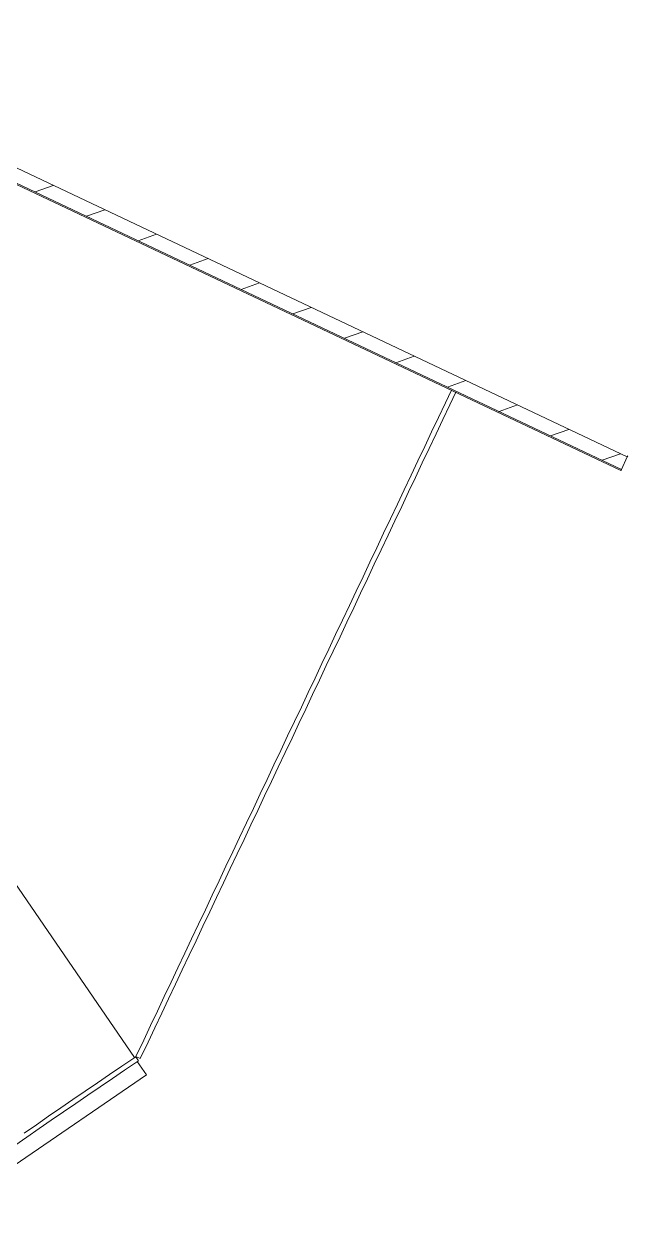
# Model space of a CAD drawing. Header units: metres. Extents: x 286532 to 329498, y 7396783 to 7466136.
# Drawn here: x 325794.94 to 325802.43, y 7397632.46 to 7397647.43 of the extents above; entities that cross this region are included whole.
import ezdxf

# ---------------------------------------------------------------- set-up
doc = ezdxf.new("R2010")
doc.units = ezdxf.units.M
doc.header["$LTSCALE"] = 10
doc.layers.get('0').update_dxf_attribs({"color": 255})
doc.layers.add('_  ARQ-AUX-001', color=1, linetype='Continuous', lineweight=5)
doc.layers.add('_AUXILIAR', color=7, linetype='Continuous', lineweight=30)

# ---------------------------------------------------------------- blocks, each defined once
blk = doc.blocks.new('ESTACAODRONE')
at = {"layer": '_  ARQ-AUX-001'}
for p, q in [((149.4208312352428, -168.4874122056807), (187.9880715914769, -187.2208361802623)), ((174.0929602604592, -180.6605003587902), (187.9137954657199, -187.3737513767555)), ((174.099899002118, -180.6805466515943), (187.9072416900308, -187.3872438929975)), ((180.6800635202815, -183.860081063977), (180.9072150007913, -183.7814557843603)), ((181.3161068847644, -184.1690290183295), (181.5432619440294, -184.0904024999772)), ((181.9521502492473, -184.4779769726821), (182.1793088872675, -184.3993492155942)), ((182.5881936137297, -184.7869249270347), (182.8153558305056, -184.708295931211)), ((183.2242369782151, -185.0958728813864), (183.4514027737438, -185.0172426468279)), ((183.8602803427005, -185.404820835738), (184.0874497169819, -185.3261893624448)), ((184.4963237071859, -185.7137687900897), (184.7234966602201, -185.6351360780617)), ((185.1323670716712, -186.0227167444414), (185.3595436034582, -185.9440827936786)), ((185.7684104361566, -186.331664698793), (185.9955905466963, -186.2530295092955)), ((185.7392954827581, -186.52727730902), (185.8151771205714, -186.3710567821088)), ((185.8691471897098, -186.3972718853356), (185.7932655518966, -186.5534924122468)), ((185.6524908854746, -186.7059853643873), (185.7392954828326, -186.5272773089426)), ((185.793265551971, -186.5534924121694), (185.706460954613, -186.7322004676141)), ((186.404453800642, -186.6406126531447), (186.6316374899345, -186.5619762249124)), ((185.5656862880107, -186.8846934203753), (185.6524908853686, -186.7059853649306)), ((185.7064609545071, -186.7322004681574), (185.6196563571491, -186.9109085236021)), ((185.478881690605, -187.0634014754319), (185.5656862879629, -186.8846934199872)), ((187.0404971651273, -186.9495606074964), (187.2676844331726, -186.8709229405293)), ((185.6196563571014, -186.910908523214), (185.5328517597434, -187.0896165786587)), ((185.392077093141, -187.2421095314199), (185.478881690499, -187.0634014759752)), ((185.5328517596375, -187.089616579202), (185.4460471622795, -187.2683246346467)), ((187.6765405296127, -187.258508561848), (187.9037313764107, -187.1798696561462)), ((185.3052724961428, -187.4208175855452), (185.3920770935007, -187.2421095301005)), ((185.4460471626392, -187.2683246333273), (185.3592425652812, -187.447032688772)), ((187.9137954657199, -187.3737513767555), (187.9880715914769, -187.2208361802623)), ((187.9880715914769, -187.2208361802623), (187.9946253675153, -187.207343663089)), ((185.2184678986789, -187.5995256415331), (185.3052724960368, -187.4208175860884)), ((185.3592425651753, -187.4470326893153), (185.2724379678173, -187.62574074476)), ((187.9072416900308, -187.3872438929975), (187.9137954657199, -187.3737513767555)), ((185.1316633012731, -187.7782336975211), (185.2184678986311, -187.5995256420764)), ((185.2724379677695, -187.6257407453032), (185.1856333704116, -187.8044488007479)), ((185.0448587038092, -187.9569417525777), (185.1316633011672, -187.778233697133)), ((185.1856333703056, -187.8044488003598), (185.0988287729477, -187.9831568558045)), ((184.9580541064035, -188.1356498085657), (185.0448587037615, -187.956941753121)), ((185.0988287728999, -187.9831568563478), (185.0120241755419, -188.1618649117925)), ((184.871249509347, -188.3143578636223), (184.958054106705, -188.1356498081776)), ((185.0120241758434, -188.1618649114044), (184.9252195784855, -188.3405729668491)), ((184.7844449119413, -188.493065918679), (184.8712495092993, -188.3143578632342)), ((184.9252195784377, -188.3405729664611), (184.8384149810798, -188.5192810219058)), ((184.6976403144774, -188.6717739746669), (184.7844449118354, -188.4930659192222)), ((184.8384149809738, -188.519281022449), (184.7516103836158, -188.6979890778937)), ((184.6108357170717, -188.8504820297235), (184.6976403144296, -188.6717739742788)), ((184.7516103835681, -188.6979890775056), (184.6648057862101, -188.8766971329503)), ((184.5240311196077, -189.0291900857115), (184.6108357169657, -188.8504820302668)), ((184.6648057861042, -188.8766971334936), (184.5780011887462, -189.0554051889383)), ((184.437226522202, -189.2078981407681), (184.52403111956, -189.0291900853234)), ((184.5780011886984, -189.0554051885502), (184.4911965913405, -189.2341132439949)), ((184.3504219251456, -189.3866061958248), (184.4372265225035, -189.2078981403801)), ((184.491196591642, -189.2341132436069), (184.404391994284, -189.4128212990516)), ((184.2636173276816, -189.5653142518127), (184.3504219250396, -189.386606196368)), ((184.404391994178, -189.4128212995948), (184.3175873968201, -189.5915293550395)), ((184.1768127302759, -189.7440223068693), (184.2636173276339, -189.5653142514246)), ((184.3175873967723, -189.5915293546514), (184.2307827994144, -189.7702374100961)), ((184.090008132812, -189.9227303628573), (184.17681273017, -189.7440223074126)), ((184.2307827993084, -189.7702374106394), (184.1439782019504, -189.9489454660841)), ((184.0032035354063, -190.1014384179139), (184.0900081327642, -189.9227303624692)), ((184.1439782019027, -189.948945465696), (184.0571736045447, -190.1276535211407)), ((183.9163989383498, -190.2801464729706), (184.0032035357078, -190.1014384175259)), ((184.0571736048462, -190.1276535207527), (183.9703690074882, -190.3063615761974)), ((181.8046078765765, -194.6050267657265), (178.849905865849, -190.2010676786304)), ((183.8295943409441, -190.4588545289585), (183.9163989383021, -190.2801464735138)), ((183.9703690074405, -190.3063615767406), (183.8835644100825, -190.4850696321853)), ((183.7427897434802, -190.6375625840151), (183.8295943408381, -190.4588545285704)), ((183.8835644099766, -190.4850696317972), (183.7967598126186, -190.6637776872419)), ((183.6559851460744, -190.8162706400031), (183.7427897434324, -190.6375625845584)), ((183.7967598125709, -190.6637776877852), (183.7099552152129, -190.8424857432299)), ((183.5691805486105, -190.9949786959911), (183.6559851459685, -190.8162706405463)), ((183.7099552151069, -190.8424857437732), (183.623150617749, -191.0211937992179)), ((183.4823759516123, -191.1736867501164), (183.5691805489702, -190.9949786946717)), ((183.6231506181087, -191.0211937978985), (183.5363460207507, -191.1999018533432)), ((183.3955713541483, -191.3523948061043), (183.4823759515063, -191.1736867506596)), ((183.5363460206447, -191.1999018538864), (183.4495414232868, -191.3786099093311)), ((183.3087667567426, -191.5311028611609), (183.3955713541006, -191.3523948057162)), ((183.449541423239, -191.378609908943), (183.3627368258811, -191.5573179643877)), ((183.2219621592787, -191.7098109171489), (183.3087667566367, -191.5311028617042)), ((183.3627368257751, -191.557317964931), (183.2759322284171, -191.7360260203757)), ((183.135157561873, -191.8885189731369), (183.2219621592309, -191.7098109176922)), ((183.2759322283694, -191.736026020919), (183.1891276310114, -191.9147340763637)), ((183.0483529648165, -192.0672270272622), (183.1351575621745, -191.8885189718175)), ((183.1891276313129, -191.9147340750443), (183.1023230339549, -192.093442130489)), ((182.9615483674108, -192.2459350832501), (183.0483529647688, -192.0672270278054)), ((183.1023230339072, -192.0934421310322), (183.0155184365492, -192.2721501864769)), ((182.8747437699469, -192.4246431383067), (182.9615483673048, -192.245935082862)), ((183.0155184364433, -192.2721501860889), (182.9287138390853, -192.4508582415336)), ((182.7879391725411, -192.6033511942947), (182.8747437698991, -192.42464313885)), ((182.9287138390376, -192.4508582420768), (182.8419092416796, -192.6295662975215)), ((182.7011345750772, -192.7820592502827), (182.7879391724352, -192.603351194838)), ((182.8419092415736, -192.6295662980648), (182.7551046442157, -192.8082743535095)), ((182.6143299776715, -192.9607673053393), (182.7011345750295, -192.7820592498946)), ((182.7551046441679, -192.8082743531214), (182.6683000468099, -192.9869824085661)), ((182.527525380615, -193.1394753603959), (182.614329977973, -192.9607673049512)), ((182.6683000471114, -192.986982408178), (182.5814954497535, -193.1656904636227)), ((182.4407207832093, -193.3181834154526), (182.5275253805673, -193.1394753600079)), ((182.5814954497057, -193.1656904632347), (182.4946908523478, -193.3443985186794)), ((182.3539161857454, -193.4968914714405), (182.4407207831034, -193.3181834159958)), ((182.4946908522418, -193.3443985192226), (182.4078862548838, -193.5231065746673)), ((182.2671115883397, -193.6755995274285), (182.3539161856976, -193.4968914719838)), ((182.4078862548361, -193.5231065752106), (182.3210816574781, -193.7018146306553)), ((182.1803069908757, -193.8543075824851), (182.2671115882337, -193.6755995270404)), ((182.3210816573722, -193.7018146302672), (182.2342770600142, -193.8805226857119)), ((182.0935023938775, -194.0330156375417), (182.1803069912355, -193.854307582097)), ((182.2342770603739, -193.8805226853238), (182.1474724630159, -194.0592307407685)), ((182.0066977964136, -194.2117236935297), (182.0935023937715, -194.033015638085)), ((182.14747246291, -194.0592307413118), (182.060667865552, -194.2379387967565)), ((181.9198931990078, -194.3904317485863), (182.0066977963658, -194.2117236931416)), ((182.0606678655043, -194.2379387963684), (181.9738632681463, -194.4166468518131)), ((181.8221656418389, -194.5916273331129), (181.9198931990078, -194.3904317485863)), ((181.9738632681463, -194.4166468518131), (181.8761357109773, -194.6178424363397)), ((181.645619224465, -194.7114877842835), (181.8187345749937, -194.5955673320909)), ((181.8521182430609, -194.6454224291862), (181.6790028925321, -194.7613428813788)), ((181.8187345749937, -194.5955673320909), (181.8521182430609, -194.6454224291862)), ((181.8761357109773, -194.6178424363397), (181.8221656418389, -194.5916273331129)), ((181.9506945010507, -194.8227676814422), (181.8380364561453, -194.6548517895862)), ((180.3004592351499, -195.9299426935613), (181.9506945010507, -194.8227676814422)), ((181.3409344379996, -194.9155089652061), (181.4932768311521, -194.8134983748777)), ((181.4932768312955, -194.8134983751818), (181.6456192244479, -194.7114877848534)), ((181.6790028925151, -194.7613428819487), (181.5266604993627, -194.863353472277)), ((181.1885920451695, -195.0175195552304), (181.3409344383219, -194.915508964902)), ((181.3743181063891, -194.9653640619973), (181.2219757132366, -195.0673746523256)), ((181.5266604992193, -194.863353471973), (181.3743181060668, -194.9653640623013)), ((180.883907258636, -195.2215407362103), (181.0362496517884, -195.1195301458819)), ((181.0362496519318, -195.1195301452547), (181.1885920450842, -195.0175195549263)), ((181.2219757131515, -195.0673746520216), (181.069633319999, -195.1693852423499)), ((180.7315648654566, -195.3235513262346), (180.883907258609, -195.2215407359062)), ((180.9172909266762, -195.2713958330015), (180.7649485335238, -195.3734064233298)), ((181.0696333198556, -195.1693852429772), (180.9172909267032, -195.2713958333055)), ((180.4268800793305, -195.5275725072145), (180.579222472483, -195.4255619168861)), ((180.5792224725682, -195.4255619162589), (180.7315648657206, -195.3235513259305)), ((180.7649485337878, -195.3734064230258), (180.6126061406354, -195.4754170133541)), ((180.6126061405502, -195.4754170139814), (180.4602637473977, -195.5774276043097)), ((180.4602637473126, -195.5774276040057), (180.3079213541601, -195.679438194334))]:
    blk.add_line(p, q, dxfattribs=at)

msp = doc.modelspace()

# ---------------------------------------------------------------- hatches: boundary and pattern name
at = {"true_color": 0xc7c8ca, "transparency": 33554585}
h = msp.add_hatch(color=9, dxfattribs=at)
h.dxf.hatch_style = 1
edge = h.paths.add_edge_path(flags=17)
edge.add_line((325790.0735226213, 7397734.67766016), (325785.9323927848, 7397725.912165756))
edge.add_line((325785.9323927848, 7397725.912165756), (325782.7093856977, 7397727.434828392))
edge.add_arc((324589.4594356383, 7398283.744209212), 1316.558229059866, 334.2857714977699, 335.00442574012794, ccw=False)
edge.add_arc((325750.6665302786, 7397737.449563266), 35.29088016209248, 298.575962046057, 315.0391196846224, ccw=False)
edge.add_arc((325664.99061547, 7397898.480900479), 217.6941062931954, 294.35071983205427, 298.1059257641456, ccw=False)
edge.add_arc((325750.4188590042, 7397711.129368519), 11.7999999991149, 244.6772000939087, 291.53597668745437, ccw=False)
edge.add_line((325745.3717913929, 7397700.463201987), (325626.6594274847, 7397756.516840334))
edge.add_arc((325641.4665205635, 7397780.805911992), 28.4465992244239, 197.5252087172678, 238.63269810949652, ccw=False)
edge.add_line((325614.34028289, 7397772.23991893), (325596.3608602486, 7397822.673452049))
edge.add_line((325596.3608602486, 7397822.673452049), (325593.7456826678, 7397821.736449908))
edge.add_line((325593.7456826678, 7397821.736449908), (325590.5952728076, 7397830.529259314))
edge.add_line((325590.5952728076, 7397830.529259314), (325583.0624359138, 7397827.835494601))
edge.add_line((325583.0624359138, 7397827.835494601), (325598.2871906696, 7397780.984911129))
edge.add_arc((325581.6313068647, 7397777.612337251), 16.99390243241983, -27.409305437614705, 11.446794621133222, ccw=False)
edge.add_line((325596.7174845528, 7397769.789296752), (325590.0917240955, 7397755.764605783))
edge.add_arc((325564.4797332849, 7397765.980487031), 27.57423259051533, 298.0711945504558, 338.2543751509229, ccw=False)
edge.add_line((325577.4552939346, 7397741.649989116), (325549.6415609795, 7397730.903622619))
edge.add_line((325549.6415609795, 7397730.903622619), (325552.3333787889, 7397723.352886127))
edge.add_line((325552.3333787889, 7397723.352886127), (325559.0661430414, 7397725.765194402))
edge.add_line((325559.0661430414, 7397725.765194402), (325560.083847941, 7397722.910461255))
edge.add_line((325560.083847941, 7397722.910461255), (325575.9089333582, 7397728.580492622))
edge.add_line((325575.9089333582, 7397728.580492622), (325592.0058937733, 7397734.347935139))
edge.add_arc((325596.4361216662, 7397717.202531068), 17.70852337038531, 63.714828337742006, 104.4878615349169, ccw=False)
edge.add_line((325604.2781493216, 7397733.080012046), (325751.2731117486, 7397663.679344781))
edge.add_arc((325737.0236401027, 7397635.13802675), 31.90069399144977, 40.33374494317138, 63.4689852969027, ccw=False)
edge.add_line((325761.3411328419, 7397655.785395202), (325777.4526656764, 7397632.455911997))
edge.add_line((325777.4526656764, 7397632.455911997), (325786.458569375, 7397638.675463107))
edge.add_line((325786.458569375, 7397638.675463107), (325772.0375623168, 7397659.428200791))
edge.add_arc((325786.1900989813, 7397669.262750535), 17.2340553184531, 162.6633486420313, 214.7953058882391, ccw=False)
edge.add_arc((326382.6716017837, 7397402.318218326), 670.6071444763546, 154.2606965419587, 156.0636244513231, ccw=False)
edge.add_arc((328387.6302165384, 7396464.678045448), 2883.946189031026, 154.5114808855951, 154.7792504945086, ccw=False)
edge.add_arc((324538.1433844751, 7398302.985549253), 1381.958187364982, 334.3938467270593, 335.1320574766111)
edge.add_line((325791.9656423118, 7397721.833093027), (325796.5813537847, 7397731.603130355))
edge.add_line((325796.5813537847, 7397731.603130355), (325790.0735226213, 7397734.67766016))
edge = h.paths.add_edge_path(flags=17)
edge.add_line((325790.0735226213, 7397734.67766016), (325785.9323927848, 7397725.912165756))
edge.add_line((325796.5813537847, 7397731.603130355), (325790.0735226213, 7397734.67766016))
edge.add_line((325791.9656423118, 7397721.833093027), (325796.5813537847, 7397731.603130355))
edge.add_arc((324538.1433844751, 7398302.985549253), 1381.958187364982, 334.3938467270593, 335.1320574766111)
edge.add_arc((328387.6302165384, 7396464.678045448), 2883.946189031025, 154.5114808855951, 154.7792504945086)
edge.add_arc((326382.6716017837, 7397402.318218326), 670.6071444763506, 154.2606965419587, 156.0636244513231)
edge.add_arc((325786.1900989816, 7397669.262750535), 17.23405531876808, 162.6633486416853, 214.7953058875765)
edge.add_line((325786.458569375, 7397638.675463107), (325772.0375623168, 7397659.428200791))
edge.add_line((325777.4526656764, 7397632.455911997), (325786.458569375, 7397638.675463107))
edge.add_line((325761.3411328419, 7397655.785395202), (325777.4526656764, 7397632.455911997))
edge.add_arc((325737.0236401025, 7397635.138026749), 31.90069399232835, 40.33374494397282, 63.46898529746282)
edge.add_line((325604.2781493216, 7397733.080012046), (325751.2731117486, 7397663.679344781))
edge.add_arc((325596.4361216662, 7397717.202531069), 17.70852336954732, 63.7148283364076, 104.4878615356707)
edge.add_line((325575.9089333582, 7397728.580492622), (325592.0058937733, 7397734.347935139))
edge.add_line((325560.083847941, 7397722.910461255), (325575.9089333582, 7397728.580492622))
edge.add_line((325559.0661430414, 7397725.765194402), (325560.083847941, 7397722.910461255))
edge.add_line((325552.3333787889, 7397723.352886127), (325559.0661430414, 7397725.765194402))
edge.add_line((325549.6415609795, 7397730.903622619), (325552.3333787889, 7397723.352886127))
edge.add_line((325577.4552939346, 7397741.649989116), (325549.6415609795, 7397730.903622619))
edge.add_arc((325564.479733285, 7397765.980487031), 27.57423259049679, 298.0711945498155, 338.2543751508781)
edge.add_line((325596.7174845528, 7397769.789296752), (325590.0917240955, 7397755.764605783))
edge.add_arc((325581.6313068647, 7397777.612337251), 16.99390243246559, 332.590694562024, 371.4467946210942)
edge.add_line((325583.0624359138, 7397827.835494601), (325598.2871906696, 7397780.984911129))
edge.add_line((325590.5952728076, 7397830.529259314), (325583.0624359138, 7397827.835494601))
edge.add_line((325593.7456826678, 7397821.736449908), (325590.5952728076, 7397830.529259314))
edge.add_line((325596.3608602486, 7397822.673452049), (325593.7456826678, 7397821.736449908))
edge.add_line((325614.34028289, 7397772.23991893), (325596.3608602486, 7397822.673452049))
edge.add_arc((325641.4665205634, 7397780.805911991), 28.44659922383428, 197.5252087157615, 238.6326981083199)
edge.add_line((325745.3717913929, 7397700.463201987), (325626.6594274847, 7397756.516840334))
edge.add_arc((325750.4188590042, 7397711.129368519), 11.79999999907486, 244.6772000939087, 291.5359766874544)
edge.add_arc((325664.99061547, 7397898.480900479), 217.6941062931951, 294.3507198320543, 298.1059257641456)
edge.add_arc((325750.6665302786, 7397737.449563266), 35.29088016209649, 298.575962046057, 315.0391196846224)
edge.add_arc((324589.4594356383, 7398283.744209212), 1316.558229059864, 334.2857714977699, 335.0044257401279)
edge.add_line((325785.9323927848, 7397725.912165756), (325782.7093856977, 7397727.434828392))
h.paths.add_polyline_path([(325796.5813537847, 7397731.603130355), (325790.0735226213, 7397734.67766016)], flags=0)

# ---------------------------------------------------------------- block references
at = {"layer": '_AUXILIAR', "rotation": 0.5795468206332073}
msp.add_blockref('ESTACAODRONE', (325612.5476227902, 7397827.373914379), dxfattribs=at)

doc.saveas('drawing.dxf')
